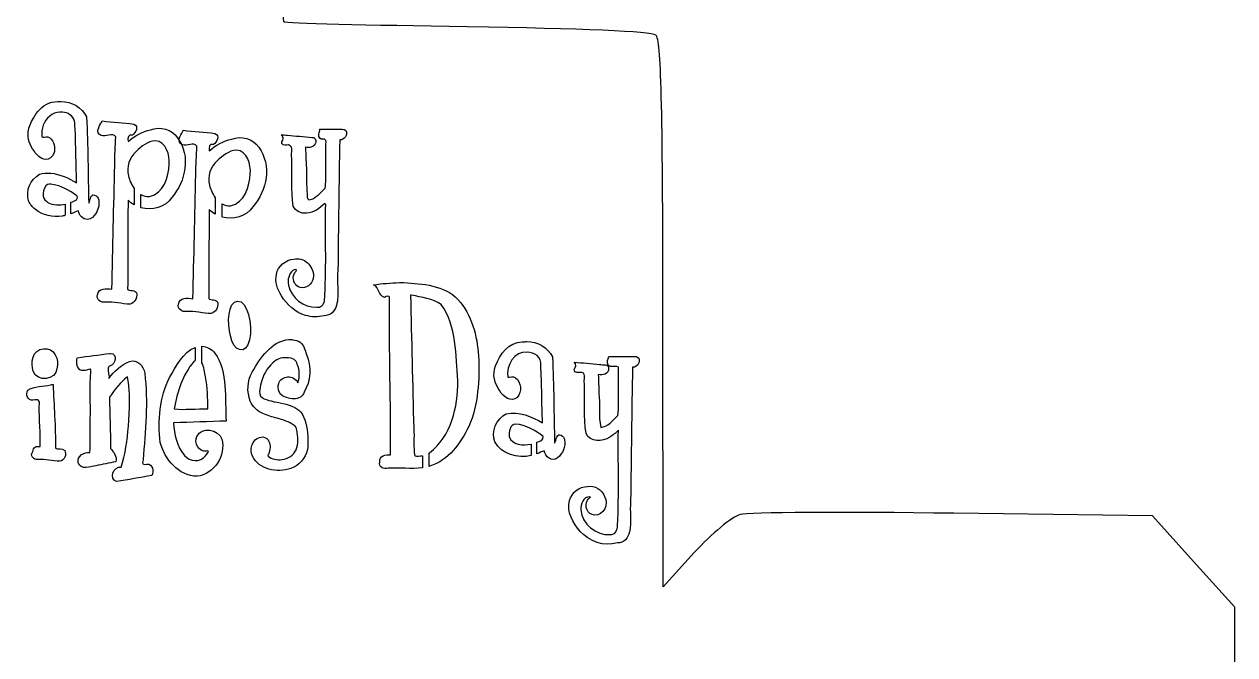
# Model space of a CAD drawing. Header units: centimetres. Extents: x -49.2 to 12.2, y -35.7 to 19.9.
# Drawn here: x -3.18 to 12.23, y -2.69 to 5.34 of the extents above; entities that cross this region are included whole.
import ezdxf

# ---------------------------------------------------------------- set-up
doc = ezdxf.new("R2010")
doc.units = ezdxf.units.CM
doc.header["$MEASUREMENT"] = 0
doc.layers.add('Layer 1', color=7, linetype='Continuous')

msp = doc.modelspace()

# ---------------------------------------------------------------- linework, layer by layer
at = {"layer": 'Layer 1', "color": 254}
msp.add_open_spline([(-4.13865, -35.56264), (-4.22964, -35.50513), (-4.24701, -34.604), (-4.27734, -28.36907), (-4.27734, -28.36907), (-4.27734, -28.36907), (-4.31201, -21.24124), (-4.31201, -21.24124), (-4.31201, -21.24124), (-4.31201, -21.24124), (-6.76703, -21.22823), (-6.76703, -21.22823), (-6.76703, -21.22823), (-8.51962, -21.21894), (-9.23604, -21.19257), (-9.27097, -21.13604), (-9.27097, -21.13604), (-9.29789, -21.09249), (-9.30585, -19.80331), (-9.28867, -18.27119), (-9.28867, -18.27119), (-9.27149, -16.73908), (-9.27877, -15.19768), (-9.30485, -14.84587), (-9.30485, -14.84587), (-9.30485, -14.84587), (-9.35227, -14.2062), (-9.35227, -14.2062), (-9.35227, -14.2062), (-9.35227, -14.2062), (-9.79465, -14.65517), (-9.79465, -14.65517), (-9.79465, -14.65517), (-9.79465, -14.65517), (-10.23703, -15.10413), (-10.23703, -15.10413), (-10.23703, -15.10413), (-10.23703, -15.10413), (-12.86795, -15.10413), (-12.86795, -15.10413), (-12.86795, -15.10413), (-12.86795, -15.10413), (-15.49887, -15.10413), (-15.49887, -15.10413), (-15.49887, -15.10413), (-15.49887, -15.10413), (-16.05989, -14.5045), (-16.05989, -14.5045), (-16.05989, -14.5045), (-16.05989, -14.5045), (-16.62091, -13.90486), (-16.62091, -13.90486), (-16.62091, -13.90486), (-16.62091, -13.90486), (-16.61948, -8.00331), (-16.61948, -8.00331), (-16.61948, -8.00331), (-16.61948, -8.00331), (-16.61804, -2.10177), (-16.61804, -2.10177), (-16.61804, -2.10177), (-16.61804, -2.10177), (-16.08503, -1.49499), (-16.08503, -1.49499), (-16.08503, -1.49499), (-16.08503, -1.49499), (-15.55202, -0.88822), (-15.55202, -0.88822), (-15.55202, -0.88822), (-15.55202, -0.88822), (-12.86636, -0.88822), (-12.86636, -0.88822), (-12.86636, -0.88822), (-12.86636, -0.88822), (-10.1807, -0.88822), (-10.1807, -0.88822), (-10.1807, -0.88822), (-10.1807, -0.88822), (-9.77748, -1.34489), (-9.77748, -1.34489), (-9.77748, -1.34489), (-9.77748, -1.34489), (-9.37427, -1.80157), (-9.37427, -1.80157), (-9.37427, -1.80157), (-9.37427, -1.80157), (-9.3316, -1.54328), (-9.3316, -1.54328), (-9.3316, -1.54328), (-9.30814, -1.40122), (-9.29033, 0.16134), (-9.29203, 1.92907), (-9.29203, 1.92907), (-9.29372, 3.6968), (-9.27135, 5.16693), (-9.24231, 5.19601), (-9.24231, 5.19601), (-9.21327, 5.2251), (-8.09207, 5.2645), (-6.75076, 5.28357), (-6.75076, 5.28357), (-6.75076, 5.28357), (-4.31201, 5.31824), (-4.31201, 5.31824), (-4.31201, 5.31824), (-4.31201, 5.31824), (-4.27734, 12.46087), (-4.27734, 12.46087), (-4.27734, 12.46087), (-4.27734, 12.46087), (-4.24267, 19.6035), (-4.24267, 19.6035), (-4.24267, 19.6035), (-4.24267, 19.6035), (-2.16257, 19.58297), (-2.16257, 19.58297), (-2.16257, 19.58297), (-0.89177, 19.57043), (-0.05538, 19.53537), (-0.01284, 19.49285), (-0.01284, 19.49285), (0.03258, 19.44744), (0.06339, 16.98585), (0.07581, 12.40951), (0.07581, 12.40951), (0.08627, 8.55195), (0.10766, 5.38294), (0.12334, 5.36726), (0.12334, 5.36726), (0.13902, 5.35158), (1.19144, 5.32369), (2.46205, 5.30528), (2.46205, 5.30528), (3.90603, 5.28436), (4.80477, 5.24483), (4.85896, 5.19985), (4.85896, 5.19985), (4.92615, 5.14409), (4.94634, 4.34545), (4.94868, 1.65176), (4.94868, 1.65176), (4.94868, 1.65176), (4.9517, -1.82438), (4.9517, -1.82438), (4.9517, -1.82438), (4.9517, -1.82438), (5.34742, -1.38954), (5.34742, -1.38954), (5.34742, -1.38954), (5.56507, -1.15038), (5.8281, -0.93194), (5.93194, -0.90412), (5.93194, -0.90412), (6.03578, -0.8763), (7.25869, -0.86915), (8.64953, -0.88822), (8.64953, -0.88822), (8.64953, -0.88822), (11.17832, -0.92289), (11.17832, -0.92289), (11.17832, -0.92289), (11.17832, -0.92289), (11.70265, -1.50299), (11.70265, -1.50299), (11.70265, -1.50299), (11.70265, -1.50299), (12.22698, -2.08309), (12.22698, -2.08309), (12.22698, -2.08309), (12.22698, -2.08309), (12.22698, -7.98721), (12.22698, -7.98721), (12.22698, -7.98721), (12.22698, -7.98721), (12.22698, -13.89133), (12.22698, -13.89133), (12.22698, -13.89133), (12.22698, -13.89133), (11.69612, -14.49773), (11.69612, -14.49773), (11.69612, -14.49773), (11.69612, -14.49773), (11.16525, -15.10413), (11.16525, -15.10413), (11.16525, -15.10413), (11.16525, -15.10413), (8.48997, -15.10413), (8.48997, -15.10413), (8.48997, -15.10413), (8.48997, -15.10413), (5.81468, -15.10413), (5.81468, -15.10413), (5.81468, -15.10413), (5.81468, -15.10413), (5.38207, -14.64067), (5.38207, -14.64067), (5.38207, -14.64067), (5.38207, -14.64067), (4.94945, -14.17721), (4.94945, -14.17721), (4.94945, -14.17721), (4.94945, -14.17721), (4.93022, -17.65148), (4.93022, -17.65148), (4.93022, -17.65148), (4.91965, -19.56233), (4.89264, -21.14408), (4.87022, -21.16647), (4.87022, -21.16647), (4.8099, -21.22673), (3.381, -21.27549), (1.66907, -21.27571), (1.66907, -21.27571), (1.66907, -21.27571), (0.1608, -21.27591), (0.1608, -21.27591), (0.1608, -21.27591), (0.1608, -21.27591), (0.1608, -28.38143), (0.1608, -28.38143), (0.1608, -28.38143), (0.1608, -35.33547), (0.15794, -35.48847), (0.02666, -35.55873), (0.02666, -35.55873), (-0.14546, -35.65085), (-3.99338, -35.65446), (-4.13865, -35.56264)], degree=3, knots=[0, 0, 0, 0, 0.01724138, 0.01724138, 0.01724138, 0.01724138, 0.03448276, 0.03448276, 0.03448276, 0.03448276, 0.05172414, 0.05172414, 0.05172414, 0.05172414, 0.06896552, 0.06896552, 0.06896552, 0.06896552, 0.0862069, 0.0862069, 0.0862069, 0.0862069, 0.10344828, 0.10344828, 0.10344828, 0.10344828, 0.12068966, 0.12068966, 0.12068966, 0.12068966, 0.13793103, 0.13793103, 0.13793103, 0.13793103, 0.15517241, 0.15517241, 0.15517241, 0.15517241, 0.17241379, 0.17241379, 0.17241379, 0.17241379, 0.18965517, 0.18965517, 0.18965517, 0.18965517, 0.20689655, 0.20689655, 0.20689655, 0.20689655, 0.22413793, 0.22413793, 0.22413793, 0.22413793, 0.24137931, 0.24137931, 0.24137931, 0.24137931, 0.25862069, 0.25862069, 0.25862069, 0.25862069, 0.27586207, 0.27586207, 0.27586207, 0.27586207, 0.29310345, 0.29310345, 0.29310345, 0.29310345, 0.31034483, 0.31034483, 0.31034483, 0.31034483, 0.32758621, 0.32758621, 0.32758621, 0.32758621, 0.34482759, 0.34482759, 0.34482759, 0.34482759, 0.36206897, 0.36206897, 0.36206897, 0.36206897, 0.37931034, 0.37931034, 0.37931034, 0.37931034, 0.39655172, 0.39655172, 0.39655172, 0.39655172, 0.4137931, 0.4137931, 0.4137931, 0.4137931, 0.43103448, 0.43103448, 0.43103448, 0.43103448, 0.44827586, 0.44827586, 0.44827586, 0.44827586, 0.46551724, 0.46551724, 0.46551724, 0.46551724, 0.48275862, 0.48275862, 0.48275862, 0.48275862, 0.5, 0.5, 0.5, 0.5, 0.51724138, 0.51724138, 0.51724138, 0.51724138, 0.53448276, 0.53448276, 0.53448276, 0.53448276, 0.55172414, 0.55172414, 0.55172414, 0.55172414, 0.56896552, 0.56896552, 0.56896552, 0.56896552, 0.5862069, 0.5862069, 0.5862069, 0.5862069, 0.60344828, 0.60344828, 0.60344828, 0.60344828, 0.62068966, 0.62068966, 0.62068966, 0.62068966, 0.63793103, 0.63793103, 0.63793103, 0.63793103, 0.65517241, 0.65517241, 0.65517241, 0.65517241, 0.67241379, 0.67241379, 0.67241379, 0.67241379, 0.68965517, 0.68965517, 0.68965517, 0.68965517, 0.70689655, 0.70689655, 0.70689655, 0.70689655, 0.72413793, 0.72413793, 0.72413793, 0.72413793, 0.74137931, 0.74137931, 0.74137931, 0.74137931, 0.75862069, 0.75862069, 0.75862069, 0.75862069, 0.77586207, 0.77586207, 0.77586207, 0.77586207, 0.79310345, 0.79310345, 0.79310345, 0.79310345, 0.81034483, 0.81034483, 0.81034483, 0.81034483, 0.82758621, 0.82758621, 0.82758621, 0.82758621, 0.84482759, 0.84482759, 0.84482759, 0.84482759, 0.86206897, 0.86206897, 0.86206897, 0.86206897, 0.87931034, 0.87931034, 0.87931034, 0.87931034, 0.89655172, 0.89655172, 0.89655172, 0.89655172, 0.9137931, 0.9137931, 0.9137931, 0.9137931, 0.93103448, 0.93103448, 0.93103448, 0.93103448, 0.94827586, 0.94827586, 0.94827586, 0.94827586, 0.96551724, 0.96551724, 0.96551724, 0.96551724, 1, 1, 1, 1], dxfattribs=at)
at = {"layer": 'Layer 1'}
for points, knots in [([(-2.71276, 4.35413), (-2.7651, 4.35169), (-2.81977, 4.35458), (-2.86862, 4.33223), (-2.86862, 4.33223), (-2.95504, 4.29705), (-3.01964, 4.2235), (-3.06446, 4.14365), (-3.06446, 4.14365), (-3.09461, 4.08896), (-3.12187, 4.03074), (-3.12986, 3.9682), (-3.12986, 3.9682), (-3.13872, 3.8824), (-3.10882, 3.79531), (-3.05619, 3.72791), (-3.05619, 3.72791), (-3.02653, 3.67226), (-2.97388, 3.62354), (-2.90905, 3.61644), (-2.90905, 3.61644), (-2.86176, 3.61313), (-2.81858, 3.64898), (-2.80527, 3.69312), (-2.80527, 3.69312), (-2.77881, 3.76275), (-2.79864, 3.85138), (-2.8607, 3.89554), (-2.8607, 3.89554), (-2.8864, 3.91086), (-2.91713, 3.90297), (-2.94478, 3.89935), (-2.94478, 3.89935), (-2.96533, 3.90419), (-2.95496, 3.93181), (-2.95803, 3.94727), (-2.95803, 3.94727), (-2.95671, 4.04274), (-2.90965, 4.13959), (-2.82787, 4.19125), (-2.82787, 4.19125), (-2.78824, 4.21535), (-2.74057, 4.22354), (-2.69479, 4.21883), (-2.69479, 4.21883), (-2.62719, 4.2166), (-2.55774, 4.17351), (-2.53892, 4.10621), (-2.53892, 4.10621), (-2.53158, 4.07496), (-2.53897, 4.04264), (-2.53405, 4.01109), (-2.53405, 4.01109), (-2.51985, 3.78099), (-2.52399, 3.55027), (-2.51359, 3.32001), (-2.51359, 3.32001), (-2.61611, 3.37745), (-2.72499, 3.43129), (-2.84363, 3.44267), (-2.84363, 3.44267), (-2.89089, 3.44593), (-2.94024, 3.44582), (-2.98485, 3.428), (-2.98485, 3.428), (-3.10203, 3.36674), (-3.16387, 3.2176), (-3.12528, 3.0913), (-3.12528, 3.0913), (-3.10925, 3.04712), (-3.0751, 3.01247), (-3.04027, 2.98224), (-3.04027, 2.98224), (-2.9458, 2.90467), (-2.81665, 2.87566), (-2.69693, 2.89482), (-2.69693, 2.89482), (-2.68443, 2.90002), (-2.65687, 2.89364), (-2.65844, 2.91394), (-2.65844, 2.91394), (-2.65844, 2.95887), (-2.65844, 3.0038), (-2.65844, 3.04874), (-2.65844, 3.04874), (-2.73118, 3.03344), (-2.8122, 3.0314), (-2.87845, 3.06981), (-2.87845, 3.06981), (-2.90652, 3.08789), (-2.93188, 3.11489), (-2.93927, 3.14815), (-2.93927, 3.14815), (-2.93926, 3.19475), (-2.93538, 3.24593), (-2.90377, 3.28295), (-2.90377, 3.28295), (-2.88272, 3.30546), (-2.84866, 3.30697), (-2.82059, 3.29949), (-2.82059, 3.29949), (-2.71189, 3.28128), (-2.61422, 3.22522), (-2.52526, 3.16256), (-2.52526, 3.16256), (-2.50005, 3.15655), (-2.49565, 3.11919), (-2.51579, 3.10479), (-2.51579, 3.10479), (-2.53406, 3.08522), (-2.56117, 3.07928), (-2.58564, 3.07128), (-2.58564, 3.07128), (-2.58564, 3.02262), (-2.58564, 2.97396), (-2.58564, 2.92529), (-2.58564, 2.92529), (-2.55381, 2.93661), (-2.52325, 2.95111), (-2.49179, 2.96336), (-2.49179, 2.96336), (-2.48398, 2.90584), (-2.43344, 2.85322), (-2.37359, 2.8534), (-2.37359, 2.8534), (-2.32756, 2.85694), (-2.29474, 2.89487), (-2.27005, 2.93023), (-2.27005, 2.93023), (-2.23364, 2.98575), (-2.21671, 3.05833), (-2.23981, 3.12221), (-2.23981, 3.12221), (-2.25134, 3.14674), (-2.27661, 3.17005), (-2.3056, 3.16485), (-2.3056, 3.16485), (-2.33121, 3.15574), (-2.33721, 3.12607), (-2.34375, 3.10293), (-2.34375, 3.10293), (-2.34762, 3.08794), (-2.35143, 3.07266), (-2.35913, 3.05908), (-2.35913, 3.05908), (-2.37028, 3.4253), (-2.36674, 3.79196), (-2.38721, 4.15787), (-2.38721, 4.15787), (-2.4457, 4.27867), (-2.57871, 4.35855), (-2.71276, 4.35413)], [0, 0, 0, 0, 0.02564103, 0.02564103, 0.02564103, 0.02564103, 0.05128205, 0.05128205, 0.05128205, 0.05128205, 0.07692308, 0.07692308, 0.07692308, 0.07692308, 0.1025641, 0.1025641, 0.1025641, 0.1025641, 0.12820513, 0.12820513, 0.12820513, 0.12820513, 0.15384615, 0.15384615, 0.15384615, 0.15384615, 0.17948718, 0.17948718, 0.17948718, 0.17948718, 0.20512821, 0.20512821, 0.20512821, 0.20512821, 0.23076923, 0.23076923, 0.23076923, 0.23076923, 0.25641026, 0.25641026, 0.25641026, 0.25641026, 0.28205128, 0.28205128, 0.28205128, 0.28205128, 0.30769231, 0.30769231, 0.30769231, 0.30769231, 0.33333333, 0.33333333, 0.33333333, 0.33333333, 0.35897436, 0.35897436, 0.35897436, 0.35897436, 0.38461538, 0.38461538, 0.38461538, 0.38461538, 0.41025641, 0.41025641, 0.41025641, 0.41025641, 0.43589744, 0.43589744, 0.43589744, 0.43589744, 0.46153846, 0.46153846, 0.46153846, 0.46153846, 0.48717949, 0.48717949, 0.48717949, 0.48717949, 0.51282051, 0.51282051, 0.51282051, 0.51282051, 0.53846154, 0.53846154, 0.53846154, 0.53846154, 0.56410256, 0.56410256, 0.56410256, 0.56410256, 0.58974359, 0.58974359, 0.58974359, 0.58974359, 0.61538462, 0.61538462, 0.61538462, 0.61538462, 0.64102564, 0.64102564, 0.64102564, 0.64102564, 0.66666667, 0.66666667, 0.66666667, 0.66666667, 0.69230769, 0.69230769, 0.69230769, 0.69230769, 0.71794872, 0.71794872, 0.71794872, 0.71794872, 0.74358974, 0.74358974, 0.74358974, 0.74358974, 0.76923077, 0.76923077, 0.76923077, 0.76923077, 0.79487179, 0.79487179, 0.79487179, 0.79487179, 0.82051282, 0.82051282, 0.82051282, 0.82051282, 0.84615385, 0.84615385, 0.84615385, 0.84615385, 0.87179487, 0.87179487, 0.87179487, 0.87179487, 0.8974359, 0.8974359, 0.8974359, 0.8974359, 0.92307692, 0.92307692, 0.92307692, 0.92307692, 0.94871795, 0.94871795, 0.94871795, 0.94871795, 1, 1, 1, 1]), ([(-2.18859, 4.10722), (-2.18859, 4.10722), (-2.19423, 4.09462), (-2.19423, 4.09462), (-2.19423, 4.09462), (-2.19423, 4.09462), (-2.1964, 4.08898), (-2.1964, 4.08898), (-2.1964, 4.08898), (-2.22796, 4.04339), (-2.27979, 3.95289), (-2.20161, 3.92397), (-2.20161, 3.92397), (-2.14354, 3.89783), (-2.05609, 3.96492), (-2.01666, 3.90356), (-2.01666, 3.90356), (-2.01832, 3.78663), (-2.03054, 3.66522), (-2.02882, 3.54574), (-2.02882, 3.54574), (-2.04113, 3.01826), (-2.05341, 2.49085), (-2.06572, 1.96337), (-2.06572, 1.96337), (-2.1309, 1.97567), (-2.23973, 1.98377), (-2.24763, 1.89302), (-2.24763, 1.89302), (-2.26842, 1.83054), (-2.20205, 1.79041), (-2.14604, 1.79966), (-2.14604, 1.79966), (-2.03852, 1.80911), (-1.93885, 1.77439), (-1.83258, 1.77491), (-1.83258, 1.77491), (-1.77596, 1.78682), (-1.74227, 1.85733), (-1.74966, 1.91082), (-1.74966, 1.91082), (-1.76339, 1.96366), (-1.84268, 1.93527), (-1.86427, 1.96684), (-1.86427, 1.96684), (-1.8617, 2.34463), (-1.86185, 2.72243), (-1.85906, 3.10021), (-1.85906, 3.10021), (-1.83607, 3.07513), (-1.80977, 3.054), (-1.78092, 3.03725), (-1.78092, 3.03725), (-1.78092, 3.03725), (-1.78092, 3.24916), (-1.78092, 3.24916), (-1.78092, 3.24916), (-1.81663, 3.29724), (-1.84188, 3.35522), (-1.85472, 3.40852), (-1.85472, 3.40852), (-1.88391, 3.52084), (-1.84513, 3.64145), (-1.75617, 3.71727), (-1.75617, 3.71727), (-1.69035, 3.78476), (-1.60798, 3.84686), (-1.51174, 3.85536), (-1.51174, 3.85536), (-1.37485, 3.84493), (-1.32465, 3.67294), (-1.33591, 3.55486), (-1.33591, 3.55486), (-1.34116, 3.39221), (-1.40938, 3.18495), (-1.58555, 3.1445), (-1.58555, 3.1445), (-1.62604, 3.14185), (-1.66253, 3.15174), (-1.69495, 3.17012), (-1.69495, 3.17012), (-1.69495, 3.17012), (-1.69495, 3.00164), (-1.69495, 3.00164), (-1.69495, 3.00164), (-1.55247, 2.96197), (-1.38645, 3.00514), (-1.30117, 3.13452), (-1.30117, 3.13452), (-1.1254, 3.33844), (-1.0583, 3.66343), (-1.22824, 3.89096), (-1.22824, 3.89096), (-1.30069, 4.00142), (-1.44926, 4.04126), (-1.57209, 3.99518), (-1.57209, 3.99518), (-1.67655, 3.96992), (-1.77669, 3.91901), (-1.85776, 3.84624), (-1.85776, 3.84624), (-1.86538, 3.88428), (-1.85787, 3.94598), (-1.80262, 3.92787), (-1.80262, 3.92787), (-1.76, 3.95676), (-1.71701, 4.04043), (-1.78613, 4.06553), (-1.78613, 4.06553), (-1.91718, 4.09015), (-2.05526, 4.08852), (-2.18859, 4.10722)], [0, 0, 0, 0, 0.03448276, 0.03448276, 0.03448276, 0.03448276, 0.06896552, 0.06896552, 0.06896552, 0.06896552, 0.10344828, 0.10344828, 0.10344828, 0.10344828, 0.13793103, 0.13793103, 0.13793103, 0.13793103, 0.17241379, 0.17241379, 0.17241379, 0.17241379, 0.20689655, 0.20689655, 0.20689655, 0.20689655, 0.24137931, 0.24137931, 0.24137931, 0.24137931, 0.27586207, 0.27586207, 0.27586207, 0.27586207, 0.31034483, 0.31034483, 0.31034483, 0.31034483, 0.34482759, 0.34482759, 0.34482759, 0.34482759, 0.37931034, 0.37931034, 0.37931034, 0.37931034, 0.4137931, 0.4137931, 0.4137931, 0.4137931, 0.44827586, 0.44827586, 0.44827586, 0.44827586, 0.48275862, 0.48275862, 0.48275862, 0.48275862, 0.51724138, 0.51724138, 0.51724138, 0.51724138, 0.55172414, 0.55172414, 0.55172414, 0.55172414, 0.5862069, 0.5862069, 0.5862069, 0.5862069, 0.62068966, 0.62068966, 0.62068966, 0.62068966, 0.65517241, 0.65517241, 0.65517241, 0.65517241, 0.68965517, 0.68965517, 0.68965517, 0.68965517, 0.72413793, 0.72413793, 0.72413793, 0.72413793, 0.75862069, 0.75862069, 0.75862069, 0.75862069, 0.79310345, 0.79310345, 0.79310345, 0.79310345, 0.82758621, 0.82758621, 0.82758621, 0.82758621, 0.86206897, 0.86206897, 0.86206897, 0.86206897, 0.89655172, 0.89655172, 0.89655172, 0.89655172, 0.93103448, 0.93103448, 0.93103448, 0.93103448, 1, 1, 1, 1]), ([(0.58157, 3.98417), (0.56721, 3.95511), (0.55815, 3.91511), (0.58243, 3.88861), (0.58243, 3.88861), (0.61412, 3.86435), (0.60329, 3.87832), (0.63955, 3.87716), (0.63955, 3.87716), (0.67405, 3.8597), (0.65458, 3.81633), (0.65789, 3.7864), (0.65789, 3.7864), (0.65636, 3.64331), (0.65576, 3.50019), (0.65796, 3.3571), (0.65796, 3.3571), (0.65739, 3.32207), (0.65505, 3.28695), (0.64863, 3.25247), (0.64863, 3.25247), (0.59133, 3.19846), (0.54048, 3.13054), (0.46256, 3.10551), (0.46256, 3.10551), (0.43147, 3.08972), (0.41795, 3.13198), (0.41996, 3.15592), (0.41996, 3.15592), (0.42053, 3.19051), (0.41497, 3.2252), (0.41491, 3.25995), (0.41491, 3.25995), (0.41152, 3.3684), (0.41595, 3.47716), (0.40585, 3.58533), (0.40585, 3.58533), (0.40367, 3.6482), (0.4015, 3.71107), (0.39932, 3.77394), (0.39932, 3.77394), (0.44891, 3.75497), (0.51794, 3.77869), (0.52949, 3.83469), (0.52949, 3.83469), (0.53833, 3.86489), (0.51616, 3.90459), (0.4815, 3.89752), (0.4815, 3.89752), (0.37677, 3.90532), (0.27244, 3.9179), (0.16764, 3.9249), (0.16764, 3.9249), (0.14208, 3.92712), (0.11652, 3.92943), (0.09098, 3.93188), (0.09098, 3.93188), (0.12176, 3.91348), (0.11854, 3.8671), (0.09611, 3.84332), (0.09611, 3.84332), (0.08499, 3.80863), (0.13266, 3.78721), (0.16, 3.80087), (0.16, 3.80087), (0.18994, 3.80936), (0.23018, 3.78617), (0.22523, 3.75213), (0.22523, 3.75213), (0.22551, 3.71086), (0.21643, 3.66952), (0.2233, 3.62838), (0.2233, 3.62838), (0.23008, 3.42664), (0.2137, 3.22352), (0.24355, 3.02303), (0.24355, 3.02303), (0.27004, 2.95751), (0.34641, 2.92555), (0.41367, 2.93239), (0.41367, 2.93239), (0.50497, 2.93767), (0.58287, 2.9947), (0.64627, 3.05616), (0.64627, 3.05616), (0.66844, 3.04868), (0.64907, 3.00893), (0.65435, 2.9894), (0.65435, 2.9894), (0.65016, 2.59771), (0.66791, 2.20537), (0.64021, 1.81425), (0.64021, 1.81425), (0.63299, 1.76855), (0.58979, 1.72724), (0.54166, 1.73466), (0.54166, 1.73466), (0.37619, 1.73153), (0.21363, 1.85416), (0.18133, 2.01829), (0.18133, 2.01829), (0.17006, 2.08422), (0.1848, 2.16121), (0.23977, 2.20434), (0.23977, 2.20434), (0.25249, 2.22016), (0.30445, 2.22223), (0.27985, 2.19367), (0.27985, 2.19367), (0.25871, 2.17174), (0.24302, 2.14362), (0.24376, 2.11245), (0.24376, 2.11245), (0.24108, 2.04961), (0.2901, 1.98278), (0.35619, 1.98213), (0.35619, 1.98213), (0.43456, 1.98146), (0.49817, 2.05555), (0.50108, 2.13105), (0.50108, 2.13105), (0.50351, 2.1963), (0.46962, 2.25878), (0.42311, 2.30266), (0.42311, 2.30266), (0.37654, 2.3441), (0.31039, 2.36254), (0.24927, 2.3493), (0.24927, 2.3493), (0.14516, 2.33881), (0.04911, 2.25891), (0.02966, 2.15442), (0.02966, 2.15442), (0.00842, 2.05889), (0.04202, 1.96051), (0.0929, 1.88001), (0.0929, 1.88001), (0.1618, 1.76489), (0.2691, 1.6682), (0.40005, 1.63142), (0.40005, 1.63142), (0.47658, 1.60869), (0.55913, 1.60714), (0.63643, 1.62699), (0.63643, 1.62699), (0.67288, 1.63062), (0.7133, 1.63602), (0.7387, 1.66552), (0.7387, 1.66552), (0.79324, 1.71717), (0.80641, 1.79607), (0.80873, 1.86785), (0.80873, 1.86785), (0.81304, 1.97982), (0.80131, 2.09203), (0.8114, 2.20385), (0.8114, 2.20385), (0.81977, 2.75827), (0.82386, 3.31276), (0.83534, 3.86714), (0.83534, 3.86714), (0.8929, 3.86109), (0.94285, 3.9333), (0.91189, 3.98388), (0.91189, 3.98388), (0.88561, 4.01154), (0.84477, 4.00068), (0.81105, 4.0028), (0.81105, 4.0028), (0.71838, 4.0034), (0.6778, 4.00191), (0.58512, 4.00267), (0.58512, 4.00267), (0.57352, 4.00692), (0.58275, 3.99033), (0.58157, 3.98417)], [0, 0, 0, 0, 0.02222222, 0.02222222, 0.02222222, 0.02222222, 0.04444444, 0.04444444, 0.04444444, 0.04444444, 0.06666667, 0.06666667, 0.06666667, 0.06666667, 0.08888889, 0.08888889, 0.08888889, 0.08888889, 0.11111111, 0.11111111, 0.11111111, 0.11111111, 0.13333333, 0.13333333, 0.13333333, 0.13333333, 0.15555556, 0.15555556, 0.15555556, 0.15555556, 0.17777778, 0.17777778, 0.17777778, 0.17777778, 0.2, 0.2, 0.2, 0.2, 0.22222222, 0.22222222, 0.22222222, 0.22222222, 0.24444444, 0.24444444, 0.24444444, 0.24444444, 0.26666667, 0.26666667, 0.26666667, 0.26666667, 0.28888889, 0.28888889, 0.28888889, 0.28888889, 0.31111111, 0.31111111, 0.31111111, 0.31111111, 0.33333333, 0.33333333, 0.33333333, 0.33333333, 0.35555556, 0.35555556, 0.35555556, 0.35555556, 0.37777778, 0.37777778, 0.37777778, 0.37777778, 0.4, 0.4, 0.4, 0.4, 0.42222222, 0.42222222, 0.42222222, 0.42222222, 0.44444444, 0.44444444, 0.44444444, 0.44444444, 0.46666667, 0.46666667, 0.46666667, 0.46666667, 0.48888889, 0.48888889, 0.48888889, 0.48888889, 0.51111111, 0.51111111, 0.51111111, 0.51111111, 0.53333333, 0.53333333, 0.53333333, 0.53333333, 0.55555556, 0.55555556, 0.55555556, 0.55555556, 0.57777778, 0.57777778, 0.57777778, 0.57777778, 0.6, 0.6, 0.6, 0.6, 0.62222222, 0.62222222, 0.62222222, 0.62222222, 0.64444444, 0.64444444, 0.64444444, 0.64444444, 0.66666667, 0.66666667, 0.66666667, 0.66666667, 0.68888889, 0.68888889, 0.68888889, 0.68888889, 0.71111111, 0.71111111, 0.71111111, 0.71111111, 0.73333333, 0.73333333, 0.73333333, 0.73333333, 0.75555556, 0.75555556, 0.75555556, 0.75555556, 0.77777778, 0.77777778, 0.77777778, 0.77777778, 0.8, 0.8, 0.8, 0.8, 0.82222222, 0.82222222, 0.82222222, 0.82222222, 0.84444444, 0.84444444, 0.84444444, 0.84444444, 0.86666667, 0.86666667, 0.86666667, 0.86666667, 0.88888889, 0.88888889, 0.88888889, 0.88888889, 0.91111111, 0.91111111, 0.91111111, 0.91111111, 0.93333333, 0.93333333, 0.93333333, 0.93333333, 0.95555556, 0.95555556, 0.95555556, 0.95555556, 1, 1, 1, 1]), ([(-1.15654, 3.98811), (-1.15654, 3.98811), (-1.16218, 3.97552), (-1.16218, 3.97552), (-1.16218, 3.97552), (-1.16218, 3.97552), (-1.16435, 3.96987), (-1.16435, 3.96987), (-1.16435, 3.96987), (-1.19591, 3.92428), (-1.24775, 3.83378), (-1.16956, 3.80486), (-1.16956, 3.80486), (-1.11149, 3.77872), (-1.02404, 3.84582), (-0.98461, 3.78445), (-0.98461, 3.78445), (-0.98628, 3.66753), (-0.99849, 3.54612), (-0.99677, 3.42664), (-0.99677, 3.42664), (-1.00908, 2.89915), (-1.02136, 2.37174), (-1.03367, 1.84426), (-1.03367, 1.84426), (-1.09885, 1.85656), (-1.20768, 1.86466), (-1.21558, 1.77391), (-1.21558, 1.77391), (-1.23637, 1.71143), (-1.17, 1.6713), (-1.11399, 1.68055), (-1.11399, 1.68055), (-1.00647, 1.69), (-0.9068, 1.65528), (-0.80053, 1.6558), (-0.80053, 1.6558), (-0.74391, 1.66772), (-0.71022, 1.73823), (-0.71761, 1.79172), (-0.71761, 1.79172), (-0.73134, 1.84456), (-0.81063, 1.81617), (-0.83222, 1.84774), (-0.83222, 1.84774), (-0.82965, 2.22552), (-0.8298, 2.60332), (-0.82701, 2.9811), (-0.82701, 2.9811), (-0.80402, 2.95602), (-0.77772, 2.9349), (-0.74887, 2.91814), (-0.74887, 2.91814), (-0.74887, 2.91814), (-0.74887, 3.13005), (-0.74887, 3.13005), (-0.74887, 3.13005), (-0.78459, 3.17813), (-0.80983, 3.23612), (-0.82267, 3.28942), (-0.82267, 3.28942), (-0.85186, 3.40174), (-0.81308, 3.52235), (-0.72412, 3.59816), (-0.72412, 3.59816), (-0.6583, 3.66565), (-0.57593, 3.72776), (-0.47969, 3.73625), (-0.47969, 3.73625), (-0.3428, 3.72582), (-0.29261, 3.55383), (-0.30386, 3.43575), (-0.30386, 3.43575), (-0.30911, 3.27311), (-0.37733, 3.06584), (-0.5535, 3.0254), (-0.5535, 3.0254), (-0.59399, 3.02274), (-0.63048, 3.03263), (-0.6629, 3.05102), (-0.6629, 3.05102), (-0.6629, 3.05102), (-0.6629, 2.88253), (-0.6629, 2.88253), (-0.6629, 2.88253), (-0.52042, 2.84286), (-0.3544, 2.88603), (-0.26913, 3.01541), (-0.26913, 3.01541), (-0.09335, 3.21934), (-0.02625, 3.54432), (-0.19619, 3.77186), (-0.19619, 3.77186), (-0.26864, 3.88232), (-0.41721, 3.92216), (-0.54004, 3.87607), (-0.54004, 3.87607), (-0.6445, 3.85082), (-0.74464, 3.79991), (-0.82571, 3.72713), (-0.82571, 3.72713), (-0.83334, 3.76517), (-0.82583, 3.82688), (-0.77057, 3.80877), (-0.77057, 3.80877), (-0.72795, 3.83766), (-0.68496, 3.92132), (-0.75408, 3.94642), (-0.75408, 3.94642), (-0.88514, 3.97105), (-1.02321, 3.96941), (-1.15654, 3.98811)], [0, 0, 0, 0, 0.03448276, 0.03448276, 0.03448276, 0.03448276, 0.06896552, 0.06896552, 0.06896552, 0.06896552, 0.10344828, 0.10344828, 0.10344828, 0.10344828, 0.13793103, 0.13793103, 0.13793103, 0.13793103, 0.17241379, 0.17241379, 0.17241379, 0.17241379, 0.20689655, 0.20689655, 0.20689655, 0.20689655, 0.24137931, 0.24137931, 0.24137931, 0.24137931, 0.27586207, 0.27586207, 0.27586207, 0.27586207, 0.31034483, 0.31034483, 0.31034483, 0.31034483, 0.34482759, 0.34482759, 0.34482759, 0.34482759, 0.37931034, 0.37931034, 0.37931034, 0.37931034, 0.4137931, 0.4137931, 0.4137931, 0.4137931, 0.44827586, 0.44827586, 0.44827586, 0.44827586, 0.48275862, 0.48275862, 0.48275862, 0.48275862, 0.51724138, 0.51724138, 0.51724138, 0.51724138, 0.55172414, 0.55172414, 0.55172414, 0.55172414, 0.5862069, 0.5862069, 0.5862069, 0.5862069, 0.62068966, 0.62068966, 0.62068966, 0.62068966, 0.65517241, 0.65517241, 0.65517241, 0.65517241, 0.68965517, 0.68965517, 0.68965517, 0.68965517, 0.72413793, 0.72413793, 0.72413793, 0.72413793, 0.75862069, 0.75862069, 0.75862069, 0.75862069, 0.79310345, 0.79310345, 0.79310345, 0.79310345, 0.82758621, 0.82758621, 0.82758621, 0.82758621, 0.86206897, 0.86206897, 0.86206897, 0.86206897, 0.89655172, 0.89655172, 0.89655172, 0.89655172, 0.93103448, 0.93103448, 0.93103448, 0.93103448, 1, 1, 1, 1]), ([(1.62287, 2.04939), (1.61354, 2.04938), (1.60399, 2.04921), (1.59465, 2.04895), (1.59465, 2.04895), (1.48476, 2.04709), (1.37551, 2.0345), (1.26643, 2.02203), (1.26643, 2.02203), (1.33728, 1.98681), (1.32819, 1.88291), (1.40406, 1.85789), (1.40406, 1.85789), (1.42911, 1.8781), (1.48172, 1.8915), (1.46961, 1.84095), (1.46961, 1.84095), (1.46356, 1.17929), (1.48504, 0.51677), (1.48177, -0.14527), (1.48177, -0.14527), (1.41944, -0.13193), (1.33668, -0.16018), (1.34458, -0.23602), (1.34458, -0.23602), (1.32096, -0.29924), (1.40117, -0.33037), (1.45268, -0.31462), (1.45268, -0.31462), (1.59638, -0.30517), (1.74365, -0.32926), (1.88684, -0.30898), (1.88684, -0.30898), (1.88684, -0.30898), (1.88684, -0.15526), (1.88684, -0.15526), (1.88684, -0.15526), (1.85358, -0.16062), (1.81945, -0.16043), (1.78959, -0.1583), (1.78959, -0.1583), (1.7703, -0.04667), (1.78686, 0.07604), (1.77656, 0.19127), (1.77656, 0.19127), (1.76284, 0.75725), (1.74904, 1.32317), (1.73532, 1.88915), (1.73532, 1.88915), (1.73532, 1.88915), (1.74921, 1.88698), (1.74921, 1.88698), (1.74921, 1.88698), (1.74921, 1.88698), (1.74964, 1.88698), (1.74964, 1.88698), (1.74964, 1.88698), (1.87991, 1.86481), (2.01593, 1.84165), (2.12779, 1.7706), (2.12779, 1.7706), (2.32373, 1.48818), (2.31455, 1.12824), (2.33662, 0.79834), (2.33662, 0.79834), (2.34038, 0.46465), (2.25349, 0.09407), (1.97801, -0.12008), (1.97801, -0.12008), (1.97617, -0.12141), (1.97426, -0.12274), (1.97237, -0.12399), (1.97237, -0.12399), (1.97237, -0.12399), (1.97237, -0.29074), (1.97237, -0.29074), (1.97237, -0.29074), (1.97583, -0.28973), (1.97932, -0.28878), (1.98278, -0.2877), (1.98278, -0.2877), (2.21851, -0.21539), (2.37433, 0.00455), (2.47729, 0.21732), (2.47729, 0.21732), (2.60037, 0.49722), (2.61401, 0.81195), (2.60319, 1.11447), (2.60319, 1.11447), (2.58249, 1.37042), (2.51545, 1.63978), (2.34009, 1.834), (2.34009, 1.834), (2.16314, 2.0175), (1.89036, 2.03401), (1.65066, 2.04895), (1.65066, 2.04895), (1.64132, 2.04922), (1.6322, 2.04939), (1.62287, 2.04939)], [0, 0, 0, 0, 0.03846154, 0.03846154, 0.03846154, 0.03846154, 0.07692308, 0.07692308, 0.07692308, 0.07692308, 0.11538462, 0.11538462, 0.11538462, 0.11538462, 0.15384615, 0.15384615, 0.15384615, 0.15384615, 0.19230769, 0.19230769, 0.19230769, 0.19230769, 0.23076923, 0.23076923, 0.23076923, 0.23076923, 0.26923077, 0.26923077, 0.26923077, 0.26923077, 0.30769231, 0.30769231, 0.30769231, 0.30769231, 0.34615385, 0.34615385, 0.34615385, 0.34615385, 0.38461538, 0.38461538, 0.38461538, 0.38461538, 0.42307692, 0.42307692, 0.42307692, 0.42307692, 0.46153846, 0.46153846, 0.46153846, 0.46153846, 0.5, 0.5, 0.5, 0.5, 0.53846154, 0.53846154, 0.53846154, 0.53846154, 0.57692308, 0.57692308, 0.57692308, 0.57692308, 0.61538462, 0.61538462, 0.61538462, 0.61538462, 0.65384615, 0.65384615, 0.65384615, 0.65384615, 0.69230769, 0.69230769, 0.69230769, 0.69230769, 0.73076923, 0.73076923, 0.73076923, 0.73076923, 0.76923077, 0.76923077, 0.76923077, 0.76923077, 0.80769231, 0.80769231, 0.80769231, 0.80769231, 0.84615385, 0.84615385, 0.84615385, 0.84615385, 0.88461538, 0.88461538, 0.88461538, 0.88461538, 0.92307692, 0.92307692, 0.92307692, 0.92307692, 1, 1, 1, 1]), ([(-0.4644, 1.81417), (-0.58556, 1.80928), (-0.60269, 1.52524), (-0.55557, 1.37293), (-0.55557, 1.37293), (-0.53081, 1.17701), (-0.35195, 1.1125), (-0.31244, 1.3219), (-0.31244, 1.3219), (-0.27454, 1.51133), (-0.33615, 1.81907), (-0.4644, 1.81417)], [0, 0, 0, 0, 0.25, 0.25, 0.25, 0.25, 0.5, 0.5, 0.5, 0.5, 1, 1, 1, 1]), ([(-0.9184, 1.2396), (-0.9184, 1.2396), (-0.9184, 1.02639), (-0.9184, 1.02639), (-0.9184, 1.02639), (-0.89026, 0.97504), (-0.88929, 0.90374), (-0.87282, 0.84965), (-0.87282, 0.84965), (-0.84967, 0.71557), (-0.84355, 0.57879), (-0.84243, 0.44233), (-0.84243, 0.44233), (-0.9823, 0.44459), (-1.14689, 0.42546), (-1.27137, 0.44103), (-1.27137, 0.44103), (-1.234, 0.65569), (-1.1653, 0.87609), (-1.02173, 1.04376), (-1.02173, 1.04376), (-1.01612, 1.04827), (-1.01009, 1.05271), (-1.00393, 1.05678), (-1.00393, 1.05678), (-1.00393, 1.05678), (-1.00393, 1.2231), (-1.00393, 1.2231), (-1.00393, 1.2231), (-1.16351, 1.1622), (-1.24721, 0.98112), (-1.32998, 0.84183), (-1.32998, 0.84183), (-1.45507, 0.58765), (-1.48395, 0.29129), (-1.44894, 0.0133), (-1.44894, 0.0133), (-1.39408, -0.2009), (-1.21577, -0.417), (-0.97918, -0.4166), (-0.97918, -0.4166), (-0.76471, -0.39558), (-0.60836, -0.14831), (-0.66616, 0.05542), (-0.66616, 0.05542), (-0.70415, 0.18373), (-0.92665, 0.22142), (-0.98439, 0.09103), (-0.98439, 0.09103), (-1.02362, 0.00588), (-0.96012, -0.10648), (-0.86153, -0.09873), (-0.86153, -0.09873), (-0.80554, -0.0768), (-0.85952, -0.13572), (-0.87325, -0.15518), (-0.87325, -0.15518), (-0.93902, -0.24307), (-1.07445, -0.23657), (-1.13982, -0.15084), (-1.13982, -0.15084), (-1.24169, -0.03951), (-1.27027, 0.11733), (-1.27875, 0.26256), (-1.27875, 0.26256), (-1.0556, 0.27011), (-0.83245, 0.27782), (-0.60928, 0.28514), (-0.60928, 0.28514), (-0.63184, 0.57586), (-0.58065, 0.90342), (-0.7569, 1.15579), (-0.7569, 1.15579), (-0.79725, 1.20352), (-0.85597, 1.23599), (-0.9184, 1.2396)], [0, 0, 0, 0, 0.05, 0.05, 0.05, 0.05, 0.1, 0.1, 0.1, 0.1, 0.15, 0.15, 0.15, 0.15, 0.2, 0.2, 0.2, 0.2, 0.25, 0.25, 0.25, 0.25, 0.3, 0.3, 0.3, 0.3, 0.35, 0.35, 0.35, 0.35, 0.4, 0.4, 0.4, 0.4, 0.45, 0.45, 0.45, 0.45, 0.5, 0.5, 0.5, 0.5, 0.55, 0.55, 0.55, 0.55, 0.6, 0.6, 0.6, 0.6, 0.65, 0.65, 0.65, 0.65, 0.7, 0.7, 0.7, 0.7, 0.75, 0.75, 0.75, 0.75, 0.8, 0.8, 0.8, 0.8, 0.85, 0.85, 0.85, 0.85, 0.9, 0.9, 0.9, 0.9, 1, 1, 1, 1]), ([(0.18807, 1.32417), (0.08044, 1.31485), (-0.0162, 1.25446), (-0.08937, 1.17758), (-0.08937, 1.17758), (-0.16627, 1.09814), (-0.2259, 1.00406), (-0.2811, 0.90883), (-0.2811, 0.90883), (-0.33913, 0.79658), (-0.3518, 0.65838), (-0.30306, 0.54051), (-0.30306, 0.54051), (-0.27309, 0.46992), (-0.21547, 0.41071), (-0.14338, 0.38325), (-0.14338, 0.38325), (-0.08535, 0.35688), (-0.02419, 0.33862), (0.03722, 0.32204), (0.03722, 0.32204), (0.11312, 0.30079), (0.19086, 0.27747), (0.25471, 0.22945), (0.25471, 0.22945), (0.27799, 0.21868), (0.28592, 0.19304), (0.28736, 0.16945), (0.28736, 0.16945), (0.3025, 0.08744), (0.31176, -0.00089), (0.27894, -0.07997), (0.27894, -0.07997), (0.2482, -0.15017), (0.17622, -0.19681), (0.10104, -0.20481), (0.10104, -0.20481), (0.03983, -0.21288), (-0.02743, -0.20212), (-0.07589, -0.16169), (-0.07589, -0.16169), (-0.08679, -0.14583), (-0.06304, -0.13114), (-0.06257, -0.1137), (-0.06257, -0.1137), (-0.04572, -0.06232), (-0.04534, -0.00132), (-0.0768, 0.04465), (-0.0768, 0.04465), (-0.09673, 0.07267), (-0.13229, 0.08894), (-0.1665, 0.08259), (-0.1665, 0.08259), (-0.22356, 0.07517), (-0.26681, 0.02637), (-0.28358, -0.02637), (-0.28358, -0.02637), (-0.29833, -0.07002), (-0.29495, -0.11914), (-0.27432, -0.16035), (-0.27432, -0.16035), (-0.23746, -0.24524), (-0.15441, -0.30187), (-0.06698, -0.32516), (-0.06698, -0.32516), (0.02442, -0.35048), (0.124, -0.34924), (0.21363, -0.3174), (0.21363, -0.3174), (0.31687, -0.27853), (0.4034, -0.18804), (0.42372, -0.07784), (0.42372, -0.07784), (0.43136, -0.03465), (0.42684, 0.00942), (0.42842, 0.05301), (0.42842, 0.05301), (0.42748, 0.16406), (0.41209, 0.27896), (0.35558, 0.37651), (0.35558, 0.37651), (0.33556, 0.41392), (0.2984, 0.43791), (0.26253, 0.45838), (0.26253, 0.45838), (0.16924, 0.50804), (0.06186, 0.516), (-0.03907, 0.54132), (-0.03907, 0.54132), (-0.07839, 0.55153), (-0.1183, 0.56296), (-0.15344, 0.58378), (-0.15344, 0.58378), (-0.18474, 0.60735), (-0.19006, 0.65081), (-0.18324, 0.68693), (-0.18324, 0.68693), (-0.17715, 0.72544), (-0.1665, 0.76311), (-0.15746, 0.80096), (-0.15746, 0.80096), (-0.12583, 0.89857), (-0.07083, 0.99282), (0.01481, 1.05225), (0.01481, 1.05225), (0.04279, 1.07041), (0.07325, 1.0881), (0.10682, 1.09214), (0.10682, 1.09214), (0.15584, 1.09249), (0.20931, 1.09865), (0.25307, 1.07162), (0.25307, 1.07162), (0.27577, 1.05722), (0.28525, 1.03104), (0.29421, 1.00715), (0.29421, 1.00715), (0.32479, 0.93349), (0.33225, 0.84692), (0.29983, 0.77256), (0.29983, 0.77256), (0.28095, 0.82357), (0.22356, 0.85095), (0.17136, 0.84738), (0.17136, 0.84738), (0.1221, 0.84581), (0.07084, 0.81486), (0.05838, 0.765), (0.05838, 0.765), (0.04665, 0.7299), (0.04615, 0.69), (0.06419, 0.6569), (0.06419, 0.6569), (0.08345, 0.61867), (0.12148, 0.59103), (0.16361, 0.58394), (0.16361, 0.58394), (0.218, 0.56475), (0.28262, 0.55915), (0.33383, 0.5902), (0.33383, 0.5902), (0.35655, 0.60411), (0.37116, 0.62754), (0.38051, 0.6518), (0.38051, 0.6518), (0.46734, 0.79524), (0.47869, 0.98058), (0.41198, 1.13417), (0.41198, 1.13417), (0.39327, 1.18923), (0.37802, 1.2504), (0.3318, 1.28966), (0.3318, 1.28966), (0.30509, 1.31171), (0.26921, 1.31416), (0.23674, 1.32141), (0.23674, 1.32141), (0.22067, 1.32399), (0.20433, 1.32518), (0.18807, 1.32417)], [0, 0, 0, 0, 0.02439024, 0.02439024, 0.02439024, 0.02439024, 0.04878049, 0.04878049, 0.04878049, 0.04878049, 0.07317073, 0.07317073, 0.07317073, 0.07317073, 0.09756098, 0.09756098, 0.09756098, 0.09756098, 0.12195122, 0.12195122, 0.12195122, 0.12195122, 0.14634146, 0.14634146, 0.14634146, 0.14634146, 0.17073171, 0.17073171, 0.17073171, 0.17073171, 0.19512195, 0.19512195, 0.19512195, 0.19512195, 0.2195122, 0.2195122, 0.2195122, 0.2195122, 0.24390244, 0.24390244, 0.24390244, 0.24390244, 0.26829268, 0.26829268, 0.26829268, 0.26829268, 0.29268293, 0.29268293, 0.29268293, 0.29268293, 0.31707317, 0.31707317, 0.31707317, 0.31707317, 0.34146341, 0.34146341, 0.34146341, 0.34146341, 0.36585366, 0.36585366, 0.36585366, 0.36585366, 0.3902439, 0.3902439, 0.3902439, 0.3902439, 0.41463415, 0.41463415, 0.41463415, 0.41463415, 0.43902439, 0.43902439, 0.43902439, 0.43902439, 0.46341463, 0.46341463, 0.46341463, 0.46341463, 0.48780488, 0.48780488, 0.48780488, 0.48780488, 0.51219512, 0.51219512, 0.51219512, 0.51219512, 0.53658537, 0.53658537, 0.53658537, 0.53658537, 0.56097561, 0.56097561, 0.56097561, 0.56097561, 0.58536585, 0.58536585, 0.58536585, 0.58536585, 0.6097561, 0.6097561, 0.6097561, 0.6097561, 0.63414634, 0.63414634, 0.63414634, 0.63414634, 0.65853659, 0.65853659, 0.65853659, 0.65853659, 0.68292683, 0.68292683, 0.68292683, 0.68292683, 0.70731707, 0.70731707, 0.70731707, 0.70731707, 0.73170732, 0.73170732, 0.73170732, 0.73170732, 0.75609756, 0.75609756, 0.75609756, 0.75609756, 0.7804878, 0.7804878, 0.7804878, 0.7804878, 0.80487805, 0.80487805, 0.80487805, 0.80487805, 0.82926829, 0.82926829, 0.82926829, 0.82926829, 0.85365854, 0.85365854, 0.85365854, 0.85365854, 0.87804878, 0.87804878, 0.87804878, 0.87804878, 0.90243902, 0.90243902, 0.90243902, 0.90243902, 0.92682927, 0.92682927, 0.92682927, 0.92682927, 0.95121951, 0.95121951, 0.95121951, 0.95121951, 1, 1, 1, 1]), ([(3.21651, 1.29804), (3.2075, 1.29779), (3.19857, 1.29718), (3.18953, 1.29619), (3.18953, 1.29619), (3.17907, 1.29675), (3.16858, 1.29675), (3.15812, 1.29619), (3.15812, 1.29619), (2.98576, 1.29219), (2.87286, 1.13436), (2.81817, 0.98722), (2.81817, 0.98722), (2.77438, 0.87949), (2.80483, 0.75859), (2.8747, 0.66974), (2.8747, 0.66974), (2.91188, 0.59521), (3.01819, 0.51813), (3.09346, 0.58769), (3.09346, 0.58769), (3.15796, 0.6544), (3.14577, 0.78418), (3.07129, 0.83753), (3.07129, 0.83753), (3.04271, 0.85917), (2.99686, 0.84121), (2.97447, 0.84382), (2.97447, 0.84382), (2.95014, 0.98997), (3.05594, 1.17769), (3.22168, 1.16277), (3.22168, 1.16277), (3.31175, 1.16575), (3.40814, 1.0969), (3.3924, 0.9972), (3.3924, 0.9972), (3.40997, 0.75315), (3.40464, 0.50825), (3.41568, 0.26393), (3.41568, 0.26393), (3.27822, 0.34121), (3.11556, 0.41776), (2.95489, 0.37702), (2.95489, 0.37702), (2.82659, 0.31918), (2.75801, 0.14905), (2.80967, 0.01926), (2.80967, 0.01926), (2.89945, -0.13604), (3.10049, -0.19656), (3.27083, -0.15334), (3.27083, -0.15334), (3.27083, -0.15334), (3.27083, -0.00735), (3.27083, -0.00735), (3.27083, -0.00735), (3.16744, -0.03), (3.03096, -0.02124), (2.98999, 0.08764), (2.98999, 0.08764), (2.98894, 0.14512), (2.99766, 0.24536), (3.07461, 0.24767), (3.07461, 0.24767), (3.20477, 0.23692), (3.32429, 0.16474), (3.42565, 0.09096), (3.42565, 0.09096), (3.43294, 0.04198), (3.38529, 0.02772), (3.34362, 0.0152), (3.34362, 0.0152), (3.34362, 0.0152), (3.34362, -0.13079), (3.34362, -0.13079), (3.34362, -0.13079), (3.37595, -0.11928), (3.40779, -0.10422), (3.43748, -0.09272), (3.43748, -0.09272), (3.44705, -0.16796), (3.53665, -0.23774), (3.60598, -0.18327), (3.60598, -0.18327), (3.67367, -0.13277), (3.71369, -0.03542), (3.69577, 0.04587), (3.69577, 0.04587), (3.68968, 0.0922), (3.62345, 0.14278), (3.59748, 0.08246), (3.59748, 0.08246), (3.58497, 0.05703), (3.58425, 0.028), (3.57013, 0.003), (3.57013, 0.003), (3.55899, 0.36901), (3.56249, 0.73701), (3.54205, 1.10179), (3.54205, 1.10179), (3.48222, 1.22369), (3.35167, 1.3018), (3.21651, 1.29804)], [0, 0, 0, 0, 0.03703704, 0.03703704, 0.03703704, 0.03703704, 0.07407407, 0.07407407, 0.07407407, 0.07407407, 0.11111111, 0.11111111, 0.11111111, 0.11111111, 0.14814815, 0.14814815, 0.14814815, 0.14814815, 0.18518519, 0.18518519, 0.18518519, 0.18518519, 0.22222222, 0.22222222, 0.22222222, 0.22222222, 0.25925926, 0.25925926, 0.25925926, 0.25925926, 0.2962963, 0.2962963, 0.2962963, 0.2962963, 0.33333333, 0.33333333, 0.33333333, 0.33333333, 0.37037037, 0.37037037, 0.37037037, 0.37037037, 0.40740741, 0.40740741, 0.40740741, 0.40740741, 0.44444444, 0.44444444, 0.44444444, 0.44444444, 0.48148148, 0.48148148, 0.48148148, 0.48148148, 0.51851852, 0.51851852, 0.51851852, 0.51851852, 0.55555556, 0.55555556, 0.55555556, 0.55555556, 0.59259259, 0.59259259, 0.59259259, 0.59259259, 0.62962963, 0.62962963, 0.62962963, 0.62962963, 0.66666667, 0.66666667, 0.66666667, 0.66666667, 0.7037037, 0.7037037, 0.7037037, 0.7037037, 0.74074074, 0.74074074, 0.74074074, 0.74074074, 0.77777778, 0.77777778, 0.77777778, 0.77777778, 0.81481481, 0.81481481, 0.81481481, 0.81481481, 0.85185185, 0.85185185, 0.85185185, 0.85185185, 0.88888889, 0.88888889, 0.88888889, 0.88888889, 0.92592593, 0.92592593, 0.92592593, 0.92592593, 1, 1, 1, 1]), ([(-2.93684, 1.20651), (-3.07207, 1.19767), (-3.10721, 1.0259), (-3.06492, 0.91948), (-3.06492, 0.91948), (-3.02056, 0.77693), (-2.77606, 0.80309), (-2.76491, 0.95205), (-2.76491, 0.95205), (-2.73182, 1.06743), (-2.79444, 1.22689), (-2.93684, 1.20651)], [0, 0, 0, 0, 0.25, 0.25, 0.25, 0.25, 0.5, 0.5, 0.5, 0.5, 1, 1, 1, 1]), ([(-2.09154, 1.14759), (-2.22847, 1.12853), (-2.36717, 1.1105), (-2.50486, 1.09244), (-2.50486, 1.09244), (-2.52509, 1.02694), (-2.50725, 0.91615), (-2.41759, 0.9283), (-2.41759, 0.9283), (-2.38736, 0.92248), (-2.32174, 0.97997), (-2.33337, 0.91701), (-2.33337, 0.91701), (-2.35174, 0.71598), (-2.33215, 0.51335), (-2.34038, 0.31081), (-2.34038, 0.31081), (-2.3436, 0.17061), (-2.33623, 0.02089), (-2.34596, -0.11345), (-2.34596, -0.11345), (-2.42109, -0.1094), (-2.50941, -0.15903), (-2.494, -0.24589), (-2.494, -0.24589), (-2.4603, -0.34406), (-2.34273, -0.29315), (-2.27085, -0.28411), (-2.27085, -0.28411), (-2.18549, -0.26731), (-2.10032, -0.24963), (-2.01513, -0.232), (-2.01513, -0.232), (-1.99881, -0.16452), (-2.03862, -0.10861), (-2.08286, -0.06481), (-2.08286, -0.06481), (-2.08227, 0.14996), (-2.09271, 0.37337), (-2.09719, 0.59132), (-2.09719, 0.59132), (-2.0262, 0.68289), (-1.9597, 0.78198), (-1.86578, 0.84839), (-1.86578, 0.84839), (-1.81998, 0.64389), (-1.84383, 0.42914), (-1.85319, 0.22092), (-1.85319, 0.22092), (-1.87089, 0.04639), (-1.89238, -0.14105), (-1.94697, -0.30147), (-1.94697, -0.30147), (-2.04434, -0.28484), (-2.10991, -0.45245), (-2.00601, -0.48386), (-2.00601, -0.48386), (-1.85675, -0.46372), (-1.70674, -0.43188), (-1.5571, -0.40786), (-1.5571, -0.40786), (-1.53017, -0.35246), (-1.54332, -0.25823), (-1.62092, -0.26196), (-1.62092, -0.26196), (-1.67095, -0.27356), (-1.68369, -0.26007), (-1.66902, -0.20824), (-1.66902, -0.20824), (-1.63591, 0.15805), (-1.60291, 0.52988), (-1.6474, 0.89616), (-1.6474, 0.89616), (-1.66126, 0.98464), (-1.74263, 1.08226), (-1.8406, 1.0425), (-1.8406, 1.0425), (-1.95061, 1.00495), (-2.03307, 0.91762), (-2.10413, 0.82972), (-2.10413, 0.82972), (-2.087, 0.87378), (-2.14368, 0.97553), (-2.0872, 0.98822), (-2.0872, 0.98822), (-2.01754, 1.00607), (-1.99115, 1.14111), (-2.07852, 1.14802), (-2.07852, 1.14802), (-2.08286, 1.14786), (-2.08725, 1.1484), (-2.09154, 1.14759)], [0, 0, 0, 0, 0.04166667, 0.04166667, 0.04166667, 0.04166667, 0.08333333, 0.08333333, 0.08333333, 0.08333333, 0.125, 0.125, 0.125, 0.125, 0.16666667, 0.16666667, 0.16666667, 0.16666667, 0.20833333, 0.20833333, 0.20833333, 0.20833333, 0.25, 0.25, 0.25, 0.25, 0.29166667, 0.29166667, 0.29166667, 0.29166667, 0.33333333, 0.33333333, 0.33333333, 0.33333333, 0.375, 0.375, 0.375, 0.375, 0.41666667, 0.41666667, 0.41666667, 0.41666667, 0.45833333, 0.45833333, 0.45833333, 0.45833333, 0.5, 0.5, 0.5, 0.5, 0.54166667, 0.54166667, 0.54166667, 0.54166667, 0.58333333, 0.58333333, 0.58333333, 0.58333333, 0.625, 0.625, 0.625, 0.625, 0.66666667, 0.66666667, 0.66666667, 0.66666667, 0.70833333, 0.70833333, 0.70833333, 0.70833333, 0.75, 0.75, 0.75, 0.75, 0.79166667, 0.79166667, 0.79166667, 0.79166667, 0.83333333, 0.83333333, 0.83333333, 0.83333333, 0.875, 0.875, 0.875, 0.875, 0.91666667, 0.91666667, 0.91666667, 0.91666667, 1, 1, 1, 1]), ([(4.25572, 1.08881), (4.2387, 1.05349), (4.22724, 0.99247), (4.28026, 0.9821), (4.28026, 0.9821), (4.31281, 0.97012), (4.36044, 0.99321), (4.38411, 0.97392), (4.38411, 0.97392), (4.38789, 0.87345), (4.37934, 0.77193), (4.38392, 0.67085), (4.38392, 0.67085), (4.3783, 0.56744), (4.39345, 0.4547), (4.37486, 0.35711), (4.37486, 0.35711), (4.31278, 0.29885), (4.24481, 0.20836), (4.15685, 0.20558), (4.15685, 0.20558), (4.1282, 0.34855), (4.14836, 0.49762), (4.13371, 0.64304), (4.13371, 0.64304), (4.13099, 0.72155), (4.12828, 0.80007), (4.12556, 0.87859), (4.12556, 0.87859), (4.18222, 0.85978), (4.26263, 0.88766), (4.25466, 0.95827), (4.25466, 0.95827), (4.26602, 1.0202), (4.18251, 0.99487), (4.14299, 1.00807), (4.14299, 1.00807), (4.03446, 1.01831), (3.92573, 1.02612), (3.81722, 1.03652), (3.81722, 1.03652), (3.85657, 1.00728), (3.83897, 0.97545), (3.82077, 0.94404), (3.82077, 0.94404), (3.81362, 0.88628), (3.8855, 0.9088), (3.91929, 0.90527), (3.91929, 0.90527), (3.97787, 0.88552), (3.93774, 0.80568), (3.9488, 0.76262), (3.9488, 0.76262), (3.95747, 0.55142), (3.93877, 0.33667), (3.96979, 0.12768), (3.96979, 0.12768), (4.01851, 0.01211), (4.18205, 0.01869), (4.27137, 0.08143), (4.27137, 0.08143), (4.31204, 0.10563), (4.34878, 0.13635), (4.38162, 0.17001), (4.38162, 0.17001), (4.37498, -0.23394), (4.39324, -0.64013), (4.36989, -1.04262), (4.36989, -1.04262), (4.37138, -1.09716), (4.34102, -1.16669), (4.27635, -1.15929), (4.27635, -1.15929), (4.09962, -1.17149), (3.91686, -1.02403), (3.90293, -0.84556), (3.90293, -0.84556), (3.90362, -0.77842), (3.93122, -0.67245), (4.01744, -0.67944), (4.01744, -0.67944), (4.04839, -0.68012), (3.99059, -0.70253), (3.9897, -0.72248), (3.9897, -0.72248), (3.94188, -0.79569), (3.98863, -0.9064), (4.07755, -0.91314), (4.07755, -0.91314), (4.19347, -0.9189), (4.26602, -0.76972), (4.20629, -0.67481), (4.20629, -0.67481), (4.17164, -0.58886), (4.08421, -0.52711), (3.98935, -0.54604), (3.98935, -0.54604), (3.8825, -0.55017), (3.78617, -0.62332), (3.7596, -0.72781), (3.7596, -0.72781), (3.71903, -0.87051), (3.80602, -1.01419), (3.89571, -1.11857), (3.89571, -1.11857), (4.01193, -1.24674), (4.199, -1.31702), (4.36846, -1.26565), (4.36846, -1.26565), (4.45164, -1.27147), (4.50538, -1.19803), (4.52246, -1.1255), (4.52246, -1.1255), (4.55217, -0.99638), (4.52316, -0.86212), (4.53704, -0.73102), (4.53704, -0.73102), (4.5458, -0.16414), (4.54989, 0.40852), (4.56158, 0.97178), (4.56158, 0.97178), (4.63002, 0.96128), (4.689, 1.08027), (4.61208, 1.10589), (4.61208, 1.10589), (4.49541, 1.10943), (4.37669, 1.1062), (4.25928, 1.10731), (4.25928, 1.10731), (4.25928, 1.10731), (4.25713, 1.09613), (4.25713, 1.09613), (4.25713, 1.09613), (4.25713, 1.09613), (4.25572, 1.08881), (4.25572, 1.08881)], [0, 0, 0, 0, 0.02857143, 0.02857143, 0.02857143, 0.02857143, 0.05714286, 0.05714286, 0.05714286, 0.05714286, 0.08571429, 0.08571429, 0.08571429, 0.08571429, 0.11428571, 0.11428571, 0.11428571, 0.11428571, 0.14285714, 0.14285714, 0.14285714, 0.14285714, 0.17142857, 0.17142857, 0.17142857, 0.17142857, 0.2, 0.2, 0.2, 0.2, 0.22857143, 0.22857143, 0.22857143, 0.22857143, 0.25714286, 0.25714286, 0.25714286, 0.25714286, 0.28571429, 0.28571429, 0.28571429, 0.28571429, 0.31428571, 0.31428571, 0.31428571, 0.31428571, 0.34285714, 0.34285714, 0.34285714, 0.34285714, 0.37142857, 0.37142857, 0.37142857, 0.37142857, 0.4, 0.4, 0.4, 0.4, 0.42857143, 0.42857143, 0.42857143, 0.42857143, 0.45714286, 0.45714286, 0.45714286, 0.45714286, 0.48571429, 0.48571429, 0.48571429, 0.48571429, 0.51428571, 0.51428571, 0.51428571, 0.51428571, 0.54285714, 0.54285714, 0.54285714, 0.54285714, 0.57142857, 0.57142857, 0.57142857, 0.57142857, 0.6, 0.6, 0.6, 0.6, 0.62857143, 0.62857143, 0.62857143, 0.62857143, 0.65714286, 0.65714286, 0.65714286, 0.65714286, 0.68571429, 0.68571429, 0.68571429, 0.68571429, 0.71428571, 0.71428571, 0.71428571, 0.71428571, 0.74285714, 0.74285714, 0.74285714, 0.74285714, 0.77142857, 0.77142857, 0.77142857, 0.77142857, 0.8, 0.8, 0.8, 0.8, 0.82857143, 0.82857143, 0.82857143, 0.82857143, 0.85714286, 0.85714286, 0.85714286, 0.85714286, 0.88571429, 0.88571429, 0.88571429, 0.88571429, 0.91428571, 0.91428571, 0.91428571, 0.91428571, 0.94285714, 0.94285714, 0.94285714, 0.94285714, 1, 1, 1, 1]), ([(-2.84393, 0.74796), (-2.93999, 0.71934), (-3.05243, 0.7396), (-3.13612, 0.67717), (-3.13612, 0.67717), (-3.16724, 0.624), (-3.13652, 0.54341), (-3.06752, 0.55298), (-3.06752, 0.55298), (-3.00317, 0.56776), (-2.97576, 0.54933), (-2.99096, 0.47573), (-2.99096, 0.47573), (-2.98771, 0.30512), (-2.97461, 0.12385), (-2.97722, -0.04019), (-2.97722, -0.04019), (-3.02149, -0.02406), (-3.07343, -0.05336), (-3.06969, -0.10229), (-3.06969, -0.10229), (-3.11258, -0.14913), (-3.06521, -0.21306), (-3.00761, -0.2039), (-3.00761, -0.2039), (-2.91227, -0.19871), (-2.82244, -0.22299), (-2.72714, -0.22648), (-2.72714, -0.22648), (-2.66597, -0.22084), (-2.6382, -0.13622), (-2.66549, -0.08839), (-2.66549, -0.08839), (-2.69653, -0.05681), (-2.75121, -0.07746), (-2.78315, -0.05886), (-2.78315, -0.05886), (-2.77966, 0.21049), (-2.80513, 0.48273), (-2.81267, 0.75317), (-2.81267, 0.75317), (-2.82309, 0.75143), (-2.83351, 0.74969), (-2.84393, 0.74796)], [0, 0, 0, 0, 0.08333333, 0.08333333, 0.08333333, 0.08333333, 0.16666667, 0.16666667, 0.16666667, 0.16666667, 0.25, 0.25, 0.25, 0.25, 0.33333333, 0.33333333, 0.33333333, 0.33333333, 0.41666667, 0.41666667, 0.41666667, 0.41666667, 0.5, 0.5, 0.5, 0.5, 0.58333333, 0.58333333, 0.58333333, 0.58333333, 0.66666667, 0.66666667, 0.66666667, 0.66666667, 0.75, 0.75, 0.75, 0.75, 0.83333333, 0.83333333, 0.83333333, 0.83333333, 1, 1, 1, 1])]:
    msp.add_open_spline(points, degree=3, knots=knots, dxfattribs=at)

doc.saveas('drawing.dxf')
